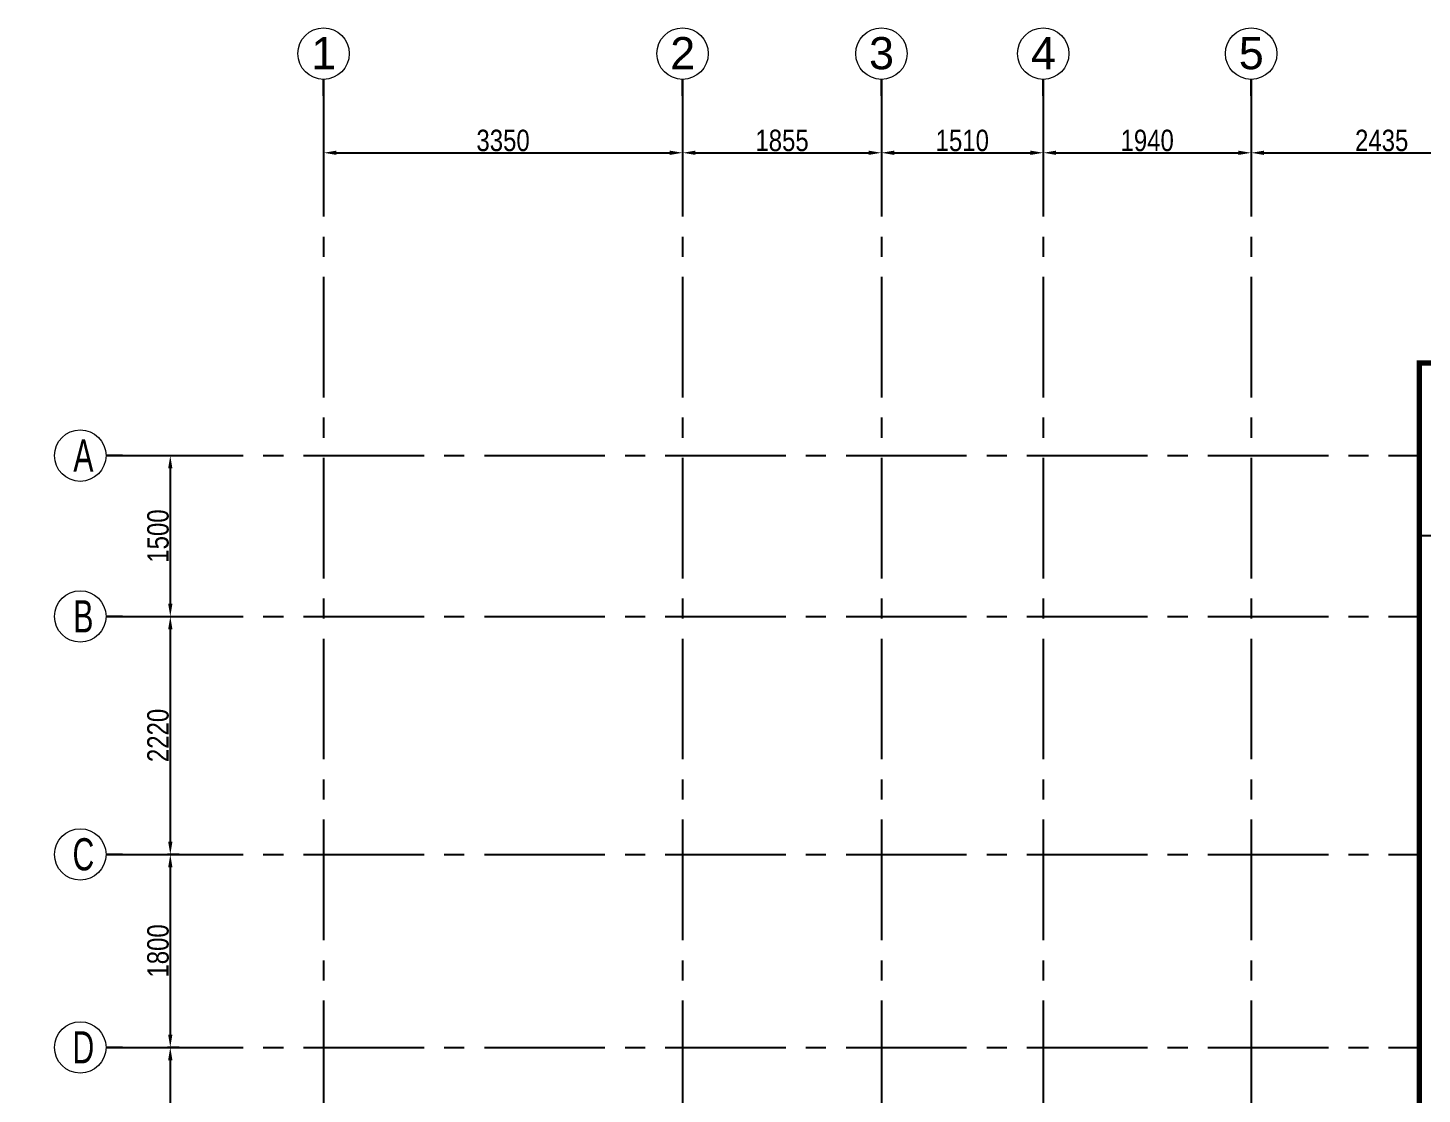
# Model space of a CAD drawing. Header units: millimetres. Extents: x 1123469 to 1883119, y -126924 to 196924.
# Drawn here: x 1460820 to 1473829, y 152093 to 162039 of the extents above; entities that cross this region are included whole.
import ezdxf
from ezdxf.enums import TextEntityAlignment as Align

# ---------------------------------------------------------------- set-up
doc = ezdxf.new("R2010")
doc.units = ezdxf.units.MM
doc.header["$LTSCALE"] = 500
doc.header["$MEASUREMENT"] = 0
doc.header["$PDMODE"] = 34
for name, pattern in [('CONTINOUS', [0]), ('HIDDEN', [0.375, 0.25, -0.125]), ('Site$0$CENTER2', [1.125, 0.75, -0.125, 0.125, -0.125])]:
    doc.linetypes.add(name, pattern=pattern)
doc.layers.get('Defpoints').update_dxf_attribs({"lineweight": 0})
for name, color, linetype in [('COL. DIM', 3, 'Continuous'), ('GRID', 7, 'Continuous'), ('GRID DIM', 7, 'Continuous'), ('reinf.', 4, 'Continuous')]:
    doc.layers.add(name, color=color, linetype=linetype)
for name, color, linetype, lineweight in [('FOOTING', 1, 'Continuous', 15), ('GRID NO.', 7, 'Continuous', 20), ('S - SUNK', 251, 'Continuous', 0)]:
    doc.layers.add(name, color=color, linetype=linetype, lineweight=lineweight)
doc.styles.add('3mm', font='arial.ttf')
doc.styles.add('D50', font='arial.ttf', dxfattribs={"width": 0.8})
doc.dimstyles.new('INNER DIM', dxfattribs={"dimtxt": 200, "dimasz": 120, "dimexe": 25, "dimexo": 25, "dimgap": 12, "dimtad": 1, "dimdec": 0, "dimrnd": 5, "dimzin": 0, "dimdsep": 46, "dimtxsty": 'D50', "dimcen": 0.09, "dimdle": 25, "dimclrt": 6, "dimadec": 0, "dimazin": 0, "dimtfac": 1, "dimtdec": 0, "dimtofl": 0, "dimtmove": 1, "dimatfit": 3, "dimfxl": 75, "dimtolj": 1, "dimtzin": 0, "dimarcsym": 0})
doc.dimstyles.new('PARAMVEER', dxfattribs={"dimtxt": 200, "dimasz": 100, "dimexe": 0, "dimexo": 25, "dimgap": 10, "dimtad": 1, "dimdec": 0, "dimrnd": 5, "dimzin": 0, "dimdsep": 46, "dimtxsty": '3mm', "dimblk": 'OBLIQUE', "dimcen": 0.09, "dimdle": 75, "dimclrd": 1, "dimclre": 1, "dimclrt": 3, "dimadec": 0, "dimazin": 0, "dimtfac": 1, "dimtdec": 0, "dimtmove": 1, "dimatfit": 3, "dimfxl": 100, "dimtolj": 1, "dimtzin": 0, "dimlwd": 18, "dimlwe": 5, "dimarcsym": 0})

# ---------------------------------------------------------------- blocks, each defined once
blk = doc.blocks.new('GRID MARK')
at = {"layer": 'GRID NO.', "const_width": 50}
blk.add_lwpolyline([(0, -541), (0, -891)], dxfattribs=at)
at = {"layer": 'GRID NO.'}
blk.add_circle((0, 0), 541, dxfattribs=at)
at = {"layer": 'GRID NO.', "style": 'D50', "width": 0.8}
blk.add_attdef('Y1', text='', height=500, dxfattribs=at).set_placement((-33, -267), align=Align.CENTER)
blk = doc.blocks.new('*D187')
at = {"layer": 'Defpoints', "color": 0, "linetype": 'Continuous', "transparency": 16777216}
for p in [(1463579, 160930), (1466929, 160930), (1466929, 160874)]:
    blk.add_point(p, dxfattribs=at)
at = {"layer": 'GRID DIM', "color": 0, "linetype": 'Continuous', "lineweight": -2, "transparency": 16777216}
for p, q in [((1463579, 160905), (1463579, 160849)), ((1466929, 160905), (1466929, 160849))]:
    blk.add_line(p, q, dxfattribs=at)
at = {"layer": 'GRID DIM', "linetype": 'Continuous', "lineweight": -2, "transparency": 16777216}
blk.add_line((1463699, 160874), (1466809, 160874), dxfattribs=at)
at = {"layer": 'GRID DIM', "linetype": 'Continuous', "transparency": 16777216}
for points in [[(1463699, 160894), (1463699, 160854), (1463579, 160874)], [(1466809, 160894), (1466809, 160854), (1466929, 160874)]]:
    blk.add_solid(points, dxfattribs=at)
at = {"layer": 'GRID DIM', "linetype": 'Continuous', "transparency": 16777216, "insert": (1465254, 160988), "char_height": 200, "attachment_point": 5, "style": 'D50'}
blk.add_mtext('\\A1;3350', dxfattribs=at)
blk = doc.blocks.new('*D188')
at = {"layer": 'Defpoints', "color": 0, "linetype": 'Continuous', "transparency": 16777216}
for p in [(1468784, 161191), (1466929, 160930), (1468784, 160874)]:
    blk.add_point(p, dxfattribs=at)
at = {"layer": 'GRID DIM', "color": 0, "linetype": 'Continuous', "lineweight": -2, "transparency": 16777216}
for p, q in [((1468784, 161166), (1468784, 160849)), ((1466929, 160905), (1466929, 160849))]:
    blk.add_line(p, q, dxfattribs=at)
at = {"layer": 'GRID DIM', "linetype": 'Continuous', "lineweight": -2, "transparency": 16777216}
blk.add_line((1467049, 160874), (1468664, 160874), dxfattribs=at)
at = {"layer": 'GRID DIM', "linetype": 'Continuous', "transparency": 16777216}
for points in [[(1467049, 160894), (1467049, 160854), (1466929, 160874)], [(1468664, 160894), (1468664, 160854), (1468784, 160874)]]:
    blk.add_solid(points, dxfattribs=at)
at = {"layer": 'GRID DIM', "linetype": 'Continuous', "transparency": 16777216, "insert": (1467857, 160988), "char_height": 200, "attachment_point": 5, "style": 'D50'}
blk.add_mtext('\\A1;1855', dxfattribs=at)
blk = doc.blocks.new('*D189')
at = {"layer": 'Defpoints', "color": 0, "linetype": 'Continuous', "transparency": 16777216}
for p in [(1468784, 161191), (1470294, 161191), (1470294, 160874)]:
    blk.add_point(p, dxfattribs=at)
at = {"layer": 'GRID DIM', "color": 0, "linetype": 'Continuous', "lineweight": -2, "transparency": 16777216}
for p, q in [((1468784, 161166), (1468784, 160849)), ((1470294, 161166), (1470294, 160849))]:
    blk.add_line(p, q, dxfattribs=at)
at = {"layer": 'GRID DIM', "linetype": 'Continuous', "lineweight": -2, "transparency": 16777216}
blk.add_line((1468904, 160874), (1470174, 160874), dxfattribs=at)
at = {"layer": 'GRID DIM', "linetype": 'Continuous', "transparency": 16777216}
for points in [[(1468904, 160894), (1468904, 160854), (1468784, 160874)], [(1470174, 160894), (1470174, 160854), (1470294, 160874)]]:
    blk.add_solid(points, dxfattribs=at)
at = {"layer": 'GRID DIM', "linetype": 'Continuous', "transparency": 16777216, "insert": (1469539, 160988), "char_height": 200, "attachment_point": 5, "style": 'D50'}
blk.add_mtext('\\A1;1510', dxfattribs=at)
blk = doc.blocks.new('*D190')
at = {"layer": 'Defpoints', "color": 0, "linetype": 'Continuous', "transparency": 16777216}
for p in [(1470294, 161191), (1472234, 161191), (1472234, 160874)]:
    blk.add_point(p, dxfattribs=at)
at = {"layer": 'GRID DIM', "color": 0, "linetype": 'Continuous', "lineweight": -2, "transparency": 16777216}
for p, q in [((1470294, 161166), (1470294, 160849)), ((1472234, 161166), (1472234, 160849))]:
    blk.add_line(p, q, dxfattribs=at)
at = {"layer": 'GRID DIM', "linetype": 'Continuous', "lineweight": -2, "transparency": 16777216}
blk.add_line((1470414, 160874), (1472114, 160874), dxfattribs=at)
at = {"layer": 'GRID DIM', "linetype": 'Continuous', "transparency": 16777216}
for points in [[(1470414, 160894), (1470414, 160854), (1470294, 160874)], [(1472114, 160894), (1472114, 160854), (1472234, 160874)]]:
    blk.add_solid(points, dxfattribs=at)
at = {"layer": 'GRID DIM', "linetype": 'Continuous', "transparency": 16777216, "insert": (1471264, 160988), "char_height": 200, "attachment_point": 5, "style": 'D50'}
blk.add_mtext('\\A1;1940', dxfattribs=at)
blk = doc.blocks.new('*D191')
at = {"layer": 'Defpoints', "color": 0, "linetype": 'Continuous', "transparency": 16777216}
for p in [(1472234, 161191), (1474669, 161191), (1474669, 160874)]:
    blk.add_point(p, dxfattribs=at)
at = {"layer": 'GRID DIM', "color": 0, "linetype": 'Continuous', "lineweight": -2, "transparency": 16777216}
for p, q in [((1472234, 161166), (1472234, 160849)), ((1474669, 161166), (1474669, 160849))]:
    blk.add_line(p, q, dxfattribs=at)
at = {"layer": 'GRID DIM', "linetype": 'Continuous', "lineweight": -2, "transparency": 16777216}
blk.add_line((1472354, 160874), (1474549, 160874), dxfattribs=at)
at = {"layer": 'GRID DIM', "linetype": 'Continuous', "transparency": 16777216}
for points in [[(1472354, 160894), (1472354, 160854), (1472234, 160874)], [(1474549, 160894), (1474549, 160854), (1474669, 160874)]]:
    blk.add_solid(points, dxfattribs=at)
at = {"layer": 'GRID DIM', "linetype": 'Continuous', "transparency": 16777216, "insert": (1473452, 160988), "char_height": 200, "attachment_point": 5, "style": 'D50'}
blk.add_mtext('\\A1;2435', dxfattribs=at)
blk = doc.blocks.new('*D229')
at = {"layer": 'Defpoints', "color": 0, "linetype": 'Continuous', "transparency": 16777216}
for p in [(1462149, 158049), (1462149, 156549), (1462149, 156549)]:
    blk.add_point(p, dxfattribs=at)
at = {"layer": 'GRID DIM', "linetype": 'Continuous', "lineweight": -2, "transparency": 16777216}
blk.add_line((1462149, 157929), (1462149, 156669), dxfattribs=at)
at = {"layer": 'GRID DIM', "linetype": 'Continuous', "transparency": 16777216}
for points in [[(1462129, 157929), (1462169, 157929), (1462149, 158049)], [(1462129, 156669), (1462169, 156669), (1462149, 156549)]]:
    blk.add_solid(points, dxfattribs=at)
at = {"layer": 'GRID DIM', "linetype": 'Continuous', "transparency": 16777216, "insert": (1462035, 157299), "char_height": 200, "attachment_point": 5, "rotation": 90, "style": 'D50'}
blk.add_mtext('\\A1;1500', dxfattribs=at)
blk = doc.blocks.new('*D230')
at = {"layer": 'Defpoints', "color": 0, "linetype": 'Continuous', "transparency": 16777216}
for p in [(1462149, 156549), (1462149, 154329), (1462256, 154329)]:
    blk.add_point(p, dxfattribs=at)
at = {"layer": 'GRID DIM', "linetype": 'Continuous', "lineweight": -2, "transparency": 16777216}
blk.add_line((1462149, 156429), (1462149, 154449), dxfattribs=at)
at = {"layer": 'GRID DIM', "color": 0, "linetype": 'Continuous', "lineweight": -2, "transparency": 16777216}
blk.add_line((1462231, 154329), (1462124, 154329), dxfattribs=at)
at = {"layer": 'GRID DIM', "linetype": 'Continuous', "transparency": 16777216}
for points in [[(1462129, 156429), (1462169, 156429), (1462149, 156549)], [(1462129, 154449), (1462169, 154449), (1462149, 154329)]]:
    blk.add_solid(points, dxfattribs=at)
at = {"layer": 'GRID DIM', "linetype": 'Continuous', "transparency": 16777216, "insert": (1462035, 155439), "char_height": 200, "attachment_point": 5, "rotation": 90, "style": 'D50'}
blk.add_mtext('\\A1;2220', dxfattribs=at)
blk = doc.blocks.new('*D231')
at = {"layer": 'Defpoints', "color": 0, "linetype": 'Continuous', "transparency": 16777216}
for p in [(1462256, 154329), (1462149, 152529), (1462256, 152529)]:
    blk.add_point(p, dxfattribs=at)
at = {"layer": 'GRID DIM', "color": 0, "linetype": 'Continuous', "lineweight": -2, "transparency": 16777216}
for p, q in [((1462231, 154329), (1462124, 154329)), ((1462231, 152529), (1462124, 152529))]:
    blk.add_line(p, q, dxfattribs=at)
at = {"layer": 'GRID DIM', "linetype": 'Continuous', "lineweight": -2, "transparency": 16777216}
blk.add_line((1462149, 154209), (1462149, 152649), dxfattribs=at)
at = {"layer": 'GRID DIM', "linetype": 'Continuous', "transparency": 16777216}
for points in [[(1462129, 154209), (1462169, 154209), (1462149, 154329)], [(1462129, 152649), (1462169, 152649), (1462149, 152529)]]:
    blk.add_solid(points, dxfattribs=at)
at = {"layer": 'GRID DIM', "linetype": 'Continuous', "transparency": 16777216, "insert": (1462035, 153429), "char_height": 200, "attachment_point": 5, "rotation": 90, "style": 'D50'}
blk.add_mtext('\\A1;1800', dxfattribs=at)
blk = doc.blocks.new('*D232')
at = {"layer": 'Defpoints', "color": 0, "linetype": 'Continuous', "transparency": 16777216}
for p in [(1462256, 152529), (1462149, 149264), (1462256, 149264)]:
    blk.add_point(p, dxfattribs=at)
at = {"layer": 'GRID DIM', "color": 0, "linetype": 'Continuous', "lineweight": -2, "transparency": 16777216}
for p, q in [((1462231, 152529), (1462124, 152529)), ((1462231, 149264), (1462124, 149264))]:
    blk.add_line(p, q, dxfattribs=at)
at = {"layer": 'GRID DIM', "linetype": 'Continuous', "lineweight": -2, "transparency": 16777216}
blk.add_line((1462149, 152409), (1462149, 149384), dxfattribs=at)
at = {"layer": 'GRID DIM', "linetype": 'Continuous', "transparency": 16777216}
for points in [[(1462129, 152409), (1462169, 152409), (1462149, 152529)], [(1462129, 149384), (1462169, 149384), (1462149, 149264)]]:
    blk.add_solid(points, dxfattribs=at)
at = {"layer": 'GRID DIM', "linetype": 'Continuous', "transparency": 16777216, "insert": (1462034, 150897), "char_height": 200, "attachment_point": 5, "rotation": 90, "style": 'D50'}
blk.add_mtext('\\A1;3265', dxfattribs=at)
blk = doc.blocks.new('_Oblique')
at = {"color": 0, "linetype": 'ByBlock', "lineweight": -2}
blk.add_line((-0.5, -0.5), (0.5, 0.5), dxfattribs=at)
blk = doc.blocks.new('*D2625')
at = {"layer": 'COL. DIM', "color": 1, "lineweight": 18, "ltscale": 10, "transparency": 16777216}
blk.add_line((1725456, 141997), (1725456, 141517), dxfattribs=at)
at = {"layer": 'COL. DIM', "color": 1, "linetype": 'CONTINOUS', "lineweight": 5, "ltscale": 10, "transparency": 16777216}
for p, q in [((1725012, 141907), (1725546, 141907)), ((1724393, 141607), (1725546, 141607))]:
    blk.add_line(p, q, dxfattribs=at)
at = {"layer": 'Defpoints', "color": 0, "ltscale": 10, "transparency": 16777216}
for p in [(1358872, 158914), (1431761, 158914), (1724947, 141907), (1724328, 141607), (1725456, 141607), (1442851, 126979)]:
    blk.add_point(p, dxfattribs=at)
at = {"layer": 'S - SUNK', "color": 1, "lineweight": 18, "ltscale": 10, "transparency": 16777216}
blk.add_line((1358872, 126904), (1358872, 158989), dxfattribs=at)
at = {"layer": 'S - SUNK', "color": 1, "lineweight": 5, "ltscale": 10, "transparency": 16777216}
for p, q in [((1358872, 158914), (1358872, 158914)), ((1358872, 126979), (1358872, 126979))]:
    blk.add_line(p, q, dxfattribs=at)
at = {"layer": 'COL. DIM', "color": 1, "lineweight": 18, "ltscale": 10, "transparency": 16777216, "xscale": 90, "yscale": 90, "zscale": 90}
for p, rotation in [((1725456, 141907), 90), ((1725456, 141607), 270)]:
    blk.add_blockref('_Oblique', p, dxfattribs=dict(at, rotation=rotation))
at = {"layer": 'S - SUNK', "color": 1, "lineweight": 18, "ltscale": 10, "transparency": 16777216, "xscale": 100, "yscale": 100, "zscale": 100}
for p, rotation in [((1358872, 158914), 90), ((1358872, 126979), 270)]:
    blk.add_blockref('_Oblique', p, dxfattribs=dict(at, rotation=rotation))
at = {"layer": 'COL. DIM', "color": 3, "ltscale": 10, "transparency": 16777216, "insert": (1725308, 141757), "char_height": 200, "attachment_point": 5, "rotation": 90, "style": '3mm'}
blk.add_mtext('\\A1;300', dxfattribs=at)
at = {"layer": 'S - SUNK', "color": 3, "ltscale": 10, "transparency": 16777216, "insert": (1358760, 142947), "char_height": 200, "attachment_point": 5, "rotation": 90, "style": '3mm'}
blk.add_mtext('\\A1;31935', dxfattribs=at)
blk = doc.blocks.new('*D3557')
at = {"layer": 'COL. DIM', "color": 1, "lineweight": 18, "ltscale": 10, "transparency": 16777216}
for p, q in [((1830518, 155675), (1830518, 154998)), ((1830518, 155088), (1830518, 154608))]:
    blk.add_line(p, q, dxfattribs=at)
at = {"layer": 'COL. DIM', "color": 1, "linetype": 'CONTINOUS', "lineweight": 5, "ltscale": 10, "transparency": 16777216}
for p, q in [((1830059, 154998), (1830608, 154998)), ((1830171, 154698), (1830608, 154698))]:
    blk.add_line(p, q, dxfattribs=at)
at = {"layer": 'Defpoints', "color": 0, "ltscale": 10, "transparency": 16777216}
for p in [(1418936, 156725), (1417241, 156599), (1418936, 156599), (1829994, 154998), (1830106, 154698), (1830518, 154698)]:
    blk.add_point(p, dxfattribs=at)
at = {"layer": 'S - SUNK', "color": 1, "lineweight": 18, "ltscale": 10, "transparency": 16777216}
blk.add_line((1417166, 156725), (1419011, 156725), dxfattribs=at)
at = {"layer": 'S - SUNK', "color": 1, "lineweight": 5, "ltscale": 10, "transparency": 16777216}
for p, q in [((1417241, 156725), (1417241, 156725)), ((1418936, 156725), (1418936, 156725))]:
    blk.add_line(p, q, dxfattribs=at)
at = {"layer": 'COL. DIM', "color": 1, "lineweight": 18, "ltscale": 10, "transparency": 16777216, "xscale": 90, "yscale": 90, "zscale": 90}
for p, rotation in [((1830518, 154998), 90), ((1830518, 154698), 270)]:
    blk.add_blockref('_Oblique', p, dxfattribs=dict(at, rotation=rotation))
at = {"layer": 'S - SUNK', "color": 1, "lineweight": 18, "ltscale": 10, "transparency": 16777216, "xscale": 100, "yscale": 100, "zscale": 100, "rotation": 180}
blk.add_blockref('_Oblique', (1417241, 156725), dxfattribs=at)
at = {"layer": 'S - SUNK', "color": 1, "lineweight": 18, "ltscale": 10, "transparency": 16777216, "xscale": 100, "yscale": 100, "zscale": 100}
blk.add_blockref('_Oblique', (1418936, 156725), dxfattribs=at)
at = {"layer": 'COL. DIM', "color": 3, "ltscale": 10, "transparency": 16777216, "insert": (1830371, 155409), "char_height": 200, "attachment_point": 5, "rotation": 90, "style": '3mm'}
blk.add_mtext('\\A1;300', dxfattribs=at)
at = {"layer": 'S - SUNK', "color": 3, "ltscale": 10, "transparency": 16777216, "insert": (1418088, 156837), "char_height": 200, "attachment_point": 5, "style": '3mm'}
blk.add_mtext('\\A1;1695', dxfattribs=at)
blk = doc.blocks.new('*D3556')
at = {"layer": 'COL. DIM', "color": 1, "linetype": 'CONTINOUS', "lineweight": 5, "ltscale": 10, "transparency": 16777216}
for p, q in [((1817864, 134658), (1817084, 134658)), ((1816402, 133688), (1817264, 133688))]:
    blk.add_line(p, q, dxfattribs=at)
at = {"layer": 'COL. DIM', "color": 1, "lineweight": 18, "ltscale": 10, "transparency": 16777216}
blk.add_line((1817174, 134748), (1817174, 133598), dxfattribs=at)
at = {"layer": 'Defpoints', "color": 0, "ltscale": 10, "transparency": 16777216}
for p in [(1417088, 156599), (1417241, 156599), (1417241, 155194), (1817929, 134658), (1816337, 133688), (1817174, 133688)]:
    blk.add_point(p, dxfattribs=at)
at = {"layer": 'S - SUNK', "color": 1, "lineweight": 18, "ltscale": 10, "transparency": 16777216}
blk.add_line((1417088, 155119), (1417088, 156674), dxfattribs=at)
at = {"layer": 'S - SUNK', "color": 1, "lineweight": 5, "ltscale": 10, "transparency": 16777216}
for p, q in [((1417088, 156599), (1417088, 156599)), ((1417088, 155194), (1417088, 155194))]:
    blk.add_line(p, q, dxfattribs=at)
at = {"layer": 'COL. DIM', "color": 1, "lineweight": 18, "ltscale": 10, "transparency": 16777216, "xscale": 90, "yscale": 90, "zscale": 90}
for p, rotation in [((1817174, 134658), 90), ((1817174, 133688), 270)]:
    blk.add_blockref('_Oblique', p, dxfattribs=dict(at, rotation=rotation))
at = {"layer": 'S - SUNK', "color": 1, "lineweight": 18, "ltscale": 10, "transparency": 16777216, "xscale": 100, "yscale": 100, "zscale": 100}
for p, rotation in [((1417088, 156599), 90), ((1417088, 155194), 270)]:
    blk.add_blockref('_Oblique', p, dxfattribs=dict(at, rotation=rotation))
at = {"layer": 'COL. DIM', "color": 3, "ltscale": 10, "transparency": 16777216, "insert": (1817027, 134173), "char_height": 200, "attachment_point": 5, "rotation": 90, "style": '3mm'}
blk.add_mtext('\\A1;970', dxfattribs=at)
at = {"layer": 'S - SUNK', "color": 3, "ltscale": 10, "transparency": 16777216, "insert": (1416976, 155897), "char_height": 200, "attachment_point": 5, "rotation": 90, "style": '3mm'}
blk.add_mtext('\\A1;1405', dxfattribs=at)

msp = doc.modelspace()

# ---------------------------------------------------------------- linework, layer by layer
at = {"layer": 'FOOTING', "color": 3, "ltscale": 10, "const_width": 50}
msp.add_lwpolyline([(1514784.2, 139394.2), (1488604.2, 139394.2), (1488604.2, 126979.3), (1480049.2, 126979.3), (1480049.2, 126464.3), (1471269.2, 126464.3), (1471269.2, 126979.3), (1462714.2, 126979.3), (1462714.2, 148629.4), (1473804.2, 148629.4), (1473804.2, 158914.1), (1482679.2, 158914.1), (1482679.2, 157414.1), (1486629.2, 157414.1), (1486629.2, 156599.2), (1488324.2, 156599.2), (1488324.2, 155194.2), (1515064.2, 155194.2)], dxfattribs=at)
at = {"layer": 'GRID', "color": 16, "linetype": 'Site$0$CENTER2', "ltscale": 3}
for points in [[(1463579.2, 161403.6), (1463579.2, 148629.4)], [(1466929.2, 161403.6), (1466929.2, 148629.4)], [(1468784.2, 161403.6), (1468784.2, 148629.4)], [(1470294.2, 161403.6), (1470294.2, 148629.4)], [(1472234.2, 161403.6), (1472234.2, 148629.4)], [(1461704.5, 158049.1), (1473804.2, 158049.1)], [(1461704.5, 156549.1), (1473804.2, 156549.1)], [(1461704.5, 154329.2), (1473804.2, 154329.2)], [(1461704.5, 152529.1), (1473804.2, 152529.1)]]:
    msp.add_lwpolyline(points, dxfattribs=at)
at = {"layer": 'reinf.', "color": 4, "linetype": 'HIDDEN', "ltscale": 1.4}
msp.add_line((1473804.2, 157302.5), (1475804.2, 157302.5), dxfattribs=at)

# ---------------------------------------------------------------- block references
at = {"layer": 'GRID NO.'}
ref = msp.add_blockref('GRID MARK', (1463579.2, 161798.9), dxfattribs=dict(at, xscale=0.4435200000032785, yscale=0.4435200000032785, zscale=0.4435200000032785))
ref.add_attrib('Y1', '1', dxfattribs={"height": 300, "style": 'D50'}).set_placement((1463580.3, 161653.4), align=Align.CENTER)
ref = msp.add_blockref('GRID MARK', (1466929.2, 161798.9), dxfattribs=dict(at, xscale=0.4435200000032785, yscale=0.4435200000032785, zscale=0.4435200000032785))
ref.add_attrib('Y1', '2', dxfattribs={"height": 300, "style": 'D50'}).set_placement((1466930.3, 161653.4), align=Align.CENTER)
ref = msp.add_blockref('GRID MARK', (1468784.2, 161798.9), dxfattribs=dict(at, xscale=0.4435200000032785, yscale=0.4435200000032785, zscale=0.4435200000032785))
ref.add_attrib('Y1', '3', dxfattribs={"height": 300, "style": 'D50'}).set_placement((1468785.3, 161653.4), align=Align.CENTER)
ref = msp.add_blockref('GRID MARK', (1470294.2, 161798.9), dxfattribs=dict(at, xscale=0.4435200000032785, yscale=0.4435200000032785, zscale=0.4435200000032785))
ref.add_attrib('Y1', '4', dxfattribs={"height": 300, "style": 'D50'}).set_placement((1470295.3, 161653.4), align=Align.CENTER)
ref = msp.add_blockref('GRID MARK', (1472234.2, 161798.9), dxfattribs=dict(at, xscale=0.4435200000032785, yscale=0.4435200000032785, zscale=0.4435200000032785))
ref.add_attrib('Y1', '5', dxfattribs={"height": 300, "style": 'D50'}).set_placement((1472235.3, 161653.4), align=Align.CENTER)
ref = msp.add_blockref('GRID MARK', (1461309.2, 158049.1), dxfattribs=dict(at, xscale=0.443520000003279, yscale=0.443520000003279, zscale=0.443520000003279, rotation=90))
ref.add_attrib('Y1', 'A', dxfattribs={"height": 300, "style": 'D50', "width": 0.669886}).set_placement((1461338.2, 158050.1), align=Align.MIDDLE_CENTER)
ref = msp.add_blockref('GRID MARK', (1461309.2, 156549.1), dxfattribs=dict(at, xscale=0.443520000003279, yscale=0.443520000003279, zscale=0.443520000003279, rotation=90))
ref.add_attrib('Y1', 'B', dxfattribs={"height": 300, "style": 'D50', "width": 0.669886}).set_placement((1461338.2, 156550.1), align=Align.MIDDLE_CENTER)
ref = msp.add_blockref('GRID MARK', (1461309.2, 154329.2), dxfattribs=dict(at, xscale=0.443520000003279, yscale=0.443520000003279, zscale=0.443520000003279, rotation=90))
ref.add_attrib('Y1', 'C', dxfattribs={"height": 300, "style": 'D50', "width": 0.669886}).set_placement((1461338.2, 154330.3), align=Align.MIDDLE_CENTER)
ref = msp.add_blockref('GRID MARK', (1461309.2, 152529.1), dxfattribs=dict(at, xscale=0.443520000003279, yscale=0.443520000003279, zscale=0.443520000003279, rotation=90))
ref.add_attrib('Y1', 'D', dxfattribs={"height": 300, "style": 'D50', "width": 0.669886}).set_placement((1461338.2, 152530.1), align=Align.MIDDLE_CENTER)

# ---------------------------------------------------------------- dimensions: what is measured, and where the dimension line sits
at = {"layer": 'COL. DIM', "color": 6, "ltscale": 10}
for base, p1, p2, picture, middle in [((1725455.6, 141607.5), (1724947.2, 141907.5), (1724328.3, 141607.5), '*D2625', (1725455.6, 141757.5)), ((1830518, 154697.7), (1829993.7, 154997.7), (1830106.2, 154697.7), '*D3557', (1830518, 155409.4))]:
    dim = msp.add_linear_dim(base=base, p1=p1, p2=p2, angle=90, dimstyle='PARAMVEER', override={"dimasz": 90, "dimexe": 90, "dimexo": 65, "dimgap": 45, "dimpost": '\\X', "dimdle": 90, "dimfxl": 0.18, "dimarcsym": 1}, dxfattribs=at)
    dim.commit()
    dim.dimension.update_dxf_attribs({"geometry": picture, "text_midpoint": middle, "dimtype": 160})
dim = msp.add_linear_dim(base=(1817173.9, 133687.8), p1=(1817928.7, 134657.8), p2=(1816337.2, 133687.8), angle=90, dimstyle='PARAMVEER', override={"dimasz": 90, "dimexe": 90, "dimexo": 65, "dimgap": 45, "dimpost": '\\X', "dimdle": 90, "dimfxl": 0.18, "dimarcsym": 1}, dxfattribs=at)
dim.commit()
dim.dimension.update_dxf_attribs({"geometry": '*D3556', "text_midpoint": (1817026.8, 134172.8)})
at = {"layer": 'GRID DIM', "color": 0, "linetype": 'Continuous'}
for base, p1, p2, picture, middle in [((1468784.2, 160873.7), (1466929.2, 160929.8), (1468784.2, 161191), '*D188', (1467856.7, 160987.8)), ((1470294.2, 160873.7), (1468784.2, 161191), (1470294.2, 161191), '*D189', (1469539.2, 160987.8)), ((1472234.2, 160873.7), (1470294.2, 161191), (1472234.2, 161191), '*D190', (1471264.2, 160987.8)), ((1474669.2, 160873.7), (1472234.2, 161191), (1474669.2, 161191), '*D191', (1473451.7, 160987.9)), ((1466929.2, 160873.7), (1463579.2, 160929.8), (1466929.2, 160929.8), '*D187', (1465254.2, 160987.9))]:
    dim = msp.add_linear_dim(base=base, p1=p1, p2=p2, dimstyle='INNER DIM', override={"dimclrd": 256, "dimclrt": 256}, dxfattribs=at)
    dim.commit()
    dim.dimension.update_dxf_attribs({"geometry": picture, "text_midpoint": middle})
for base, p1, p2, picture, middle in [((1462148.6, 156549.1), (1462148.6, 158049.1), (1462148.6, 156549.1), '*D229', (1462034.5, 157299.1)), ((1462148.6, 154329.2), (1462148.6, 156549.1), (1462256.4, 154329.2), '*D230', (1462034.5, 155439.2)), ((1462148.6, 152529.1), (1462256.4, 154329.2), (1462256.4, 152529.1), '*D231', (1462034.5, 153429.2)), ((1462148.6, 149264.1), (1462256.4, 152529.1), (1462256.4, 149264.1), '*D232', (1462034.5, 150896.6))]:
    dim = msp.add_linear_dim(base=base, p1=p1, p2=p2, angle=90, dimstyle='INNER DIM', override={"dimclrd": 256, "dimclrt": 256}, dxfattribs=at)
    dim.commit()
    dim.dimension.update_dxf_attribs({"geometry": picture, "text_midpoint": middle})
at = {"layer": 'S - SUNK', "color": 4, "ltscale": 10}
for base, p1, p2, picture, middle in [((1358872.1, 158914.1), (1442850.6, 126979.3), (1431760.6, 158914.1), '*D2625', (1358759.9, 142946.7)), ((1417087.7, 156599.2), (1417240.6, 155194.2), (1417240.6, 156599.2), '*D3556', (1416975.6, 155896.7))]:
    dim = msp.add_linear_dim(base=base, p1=p1, p2=p2, angle=90, dimstyle='PARAMVEER', override={"dimpost": '\\X', "dimfxl": 0.15, "dimfxlon": 1, "dimarcsym": 1}, dxfattribs=at)
    dim.commit()
    dim.dimension.update_dxf_attribs({"geometry": picture, "text_midpoint": middle})
dim = msp.add_linear_dim(base=(1418935.6, 156725.2), p1=(1417240.6, 156599.2), p2=(1418935.6, 156599.2), dimstyle='PARAMVEER', override={"dimpost": '\\X', "dimfxl": 0.15, "dimfxlon": 1, "dimarcsym": 1}, dxfattribs=at)
dim.commit()
dim.dimension.update_dxf_attribs({"geometry": '*D3557', "text_midpoint": (1418088.1, 156837.3)})

doc.saveas('drawing.dxf')
